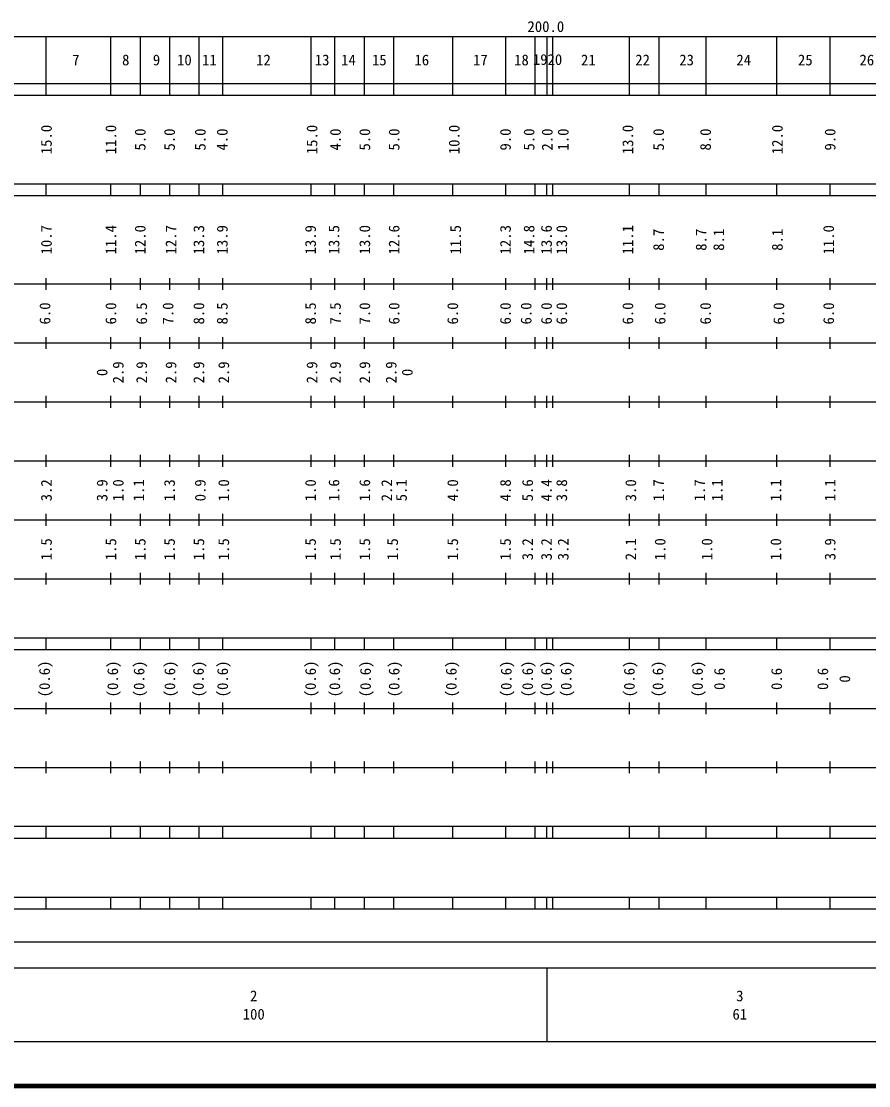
# Model space of a CAD drawing. Units: millimetres on the paper, enlarged 1000 times. Extents: x 40000 to 680000, y 20000 to 380000.
# Drawn here: x 178854 to 322620, y 20000 to 200558 of the extents above; entities that cross this region are included whole.
import ezdxf
from ezdxf.enums import TextEntityAlignment as Align

# ---------------------------------------------------------------- set-up
doc = ezdxf.new("R2010")
doc.units = ezdxf.units.MM
doc.header["$LTSCALE"] = 1000
doc.layers.add('M-TTL', color=2, linetype='Continuous', lineweight=140)
doc.layers.add('M-TTL-BAND', color=7, linetype='Continuous', lineweight=25)
doc.styles.add('ＭＳ ゴシック', font='')
doc.styles.get('ＭＳ ゴシック').set_extended_font_data('MS Gothic')

msp = doc.modelspace()

# ---------------------------------------------------------------- linework, layer by layer
at = {"layer": 'M-TTL'}
msp.add_line((40000, 20000), (680000, 20000), dxfattribs=at)
at = {"layer": 'M-TTL-BAND'}
for p, q in [((68000, 198000), (579000, 198000)), ((183000, 198000), (183000, 188000)), ((194000, 198000), (194000, 188000)), ((199000, 198000), (199000, 188000)), ((204000, 198000), (204000, 188000)), ((209000, 198000), (209000, 188000)), ((213000, 198000), (213000, 188000)), ((228000, 198000), (228000, 188000)), ((232000, 198000), (232000, 188000)), ((237000, 198000), (237000, 188000)), ((242000, 198000), (242000, 188000)), ((252000, 198000), (252000, 188000)), ((261000, 198000), (261000, 188000)), ((266000, 198000), (266000, 188000)), ((268000, 198000), (268000, 188000)), ((269000, 198000), (269000, 188000)), ((282000, 198000), (282000, 188000)), ((287000, 198000), (287000, 188000)), ((295000, 198000), (295000, 188000)), ((307000, 198000), (307000, 188000)), ((316000, 198000), (316000, 188000)), ((40000, 190000), (579000, 190000)), ((40000, 188000), (579000, 188000)), ((40000, 173000), (579000, 173000)), ((183000, 173000), (183000, 171000)), ((194000, 173000), (194000, 171000)), ((199000, 173000), (199000, 171000)), ((204000, 173000), (204000, 171000)), ((209000, 173000), (209000, 171000)), ((213000, 173000), (213000, 171000)), ((228000, 173000), (228000, 171000)), ((232000, 173000), (232000, 171000)), ((237000, 173000), (237000, 171000)), ((242000, 173000), (242000, 171000)), ((252000, 173000), (252000, 171000)), ((261000, 173000), (261000, 171000)), ((266000, 173000), (266000, 171000)), ((268000, 171000), (268000, 173000)), ((269000, 173000), (269000, 171000)), ((282000, 173000), (282000, 171000)), ((287000, 173000), (287000, 171000)), ((295000, 173000), (295000, 171000)), ((307000, 173000), (307000, 171000)), ((316000, 173000), (316000, 171000)), ((40000, 171000), (579000, 171000)), ((40000, 156000), (579000, 156000)), ((183000, 157000), (183000, 155000)), ((194000, 157000), (194000, 155000)), ((199000, 157000), (199000, 155000)), ((204000, 157000), (204000, 155000)), ((209000, 157000), (209000, 155000)), ((213000, 157000), (213000, 155000)), ((228000, 157000), (228000, 155000)), ((232000, 157000), (232000, 155000)), ((237000, 157000), (237000, 155000)), ((242000, 157000), (242000, 155000)), ((252000, 157000), (252000, 155000)), ((261000, 157000), (261000, 155000)), ((266000, 157000), (266000, 155000)), ((268000, 155000), (268000, 157000)), ((269000, 157000), (269000, 155000)), ((282000, 157000), (282000, 155000)), ((287000, 157000), (287000, 155000)), ((295000, 157000), (295000, 155000)), ((307000, 157000), (307000, 155000)), ((316000, 157000), (316000, 155000)), ((183000, 147000), (183000, 145000)), ((194000, 147000), (194000, 145000)), ((199000, 147000), (199000, 145000)), ((204000, 147000), (204000, 145000)), ((209000, 147000), (209000, 145000)), ((213000, 147000), (213000, 145000)), ((228000, 147000), (228000, 145000)), ((232000, 147000), (232000, 145000)), ((237000, 147000), (237000, 145000)), ((242000, 147000), (242000, 145000)), ((252000, 147000), (252000, 145000)), ((261000, 147000), (261000, 145000)), ((266000, 147000), (266000, 145000)), ((268000, 145000), (268000, 147000)), ((269000, 147000), (269000, 145000)), ((282000, 147000), (282000, 145000)), ((287000, 147000), (287000, 145000)), ((295000, 147000), (295000, 145000)), ((307000, 147000), (307000, 145000)), ((316000, 147000), (316000, 145000)), ((46000, 146000), (579000, 146000)), ((52000, 136000), (579000, 136000)), ((183000, 137000), (183000, 135000)), ((194000, 137000), (194000, 135000)), ((199000, 137000), (199000, 135000)), ((204000, 137000), (204000, 135000)), ((209000, 137000), (209000, 135000)), ((213000, 137000), (213000, 135000)), ((228000, 137000), (228000, 135000)), ((232000, 137000), (232000, 135000)), ((237000, 137000), (237000, 135000)), ((242000, 137000), (242000, 135000)), ((252000, 137000), (252000, 135000)), ((261000, 137000), (261000, 135000)), ((266000, 137000), (266000, 135000)), ((268000, 135000), (268000, 137000)), ((269000, 137000), (269000, 135000)), ((282000, 137000), (282000, 135000)), ((287000, 137000), (287000, 135000)), ((295000, 137000), (295000, 135000)), ((307000, 137000), (307000, 135000)), ((316000, 137000), (316000, 135000)), ((183000, 127000), (183000, 125000)), ((194000, 127000), (194000, 125000)), ((199000, 127000), (199000, 125000)), ((204000, 127000), (204000, 125000)), ((209000, 127000), (209000, 125000)), ((213000, 127000), (213000, 125000)), ((228000, 127000), (228000, 125000)), ((232000, 127000), (232000, 125000)), ((237000, 127000), (237000, 125000)), ((242000, 127000), (242000, 125000)), ((252000, 127000), (252000, 125000)), ((261000, 127000), (261000, 125000)), ((266000, 127000), (266000, 125000)), ((268000, 125000), (268000, 127000)), ((269000, 127000), (269000, 125000)), ((282000, 127000), (282000, 125000)), ((287000, 127000), (287000, 125000)), ((295000, 127000), (295000, 125000)), ((307000, 127000), (307000, 125000)), ((316000, 127000), (316000, 125000)), ((46000, 126000), (579000, 126000)), ((52000, 116000), (579000, 116000)), ((183000, 117000), (183000, 115000)), ((194000, 117000), (194000, 115000)), ((199000, 117000), (199000, 115000)), ((204000, 117000), (204000, 115000)), ((209000, 117000), (209000, 115000)), ((213000, 117000), (213000, 115000)), ((228000, 117000), (228000, 115000)), ((232000, 117000), (232000, 115000)), ((237000, 117000), (237000, 115000)), ((242000, 117000), (242000, 115000)), ((252000, 117000), (252000, 115000)), ((261000, 117000), (261000, 115000)), ((266000, 117000), (266000, 115000)), ((268000, 115000), (268000, 117000)), ((269000, 117000), (269000, 115000)), ((282000, 117000), (282000, 115000)), ((287000, 117000), (287000, 115000)), ((295000, 117000), (295000, 115000)), ((307000, 117000), (307000, 115000)), ((316000, 117000), (316000, 115000)), ((183000, 107000), (183000, 105000)), ((194000, 107000), (194000, 105000)), ((199000, 107000), (199000, 105000)), ((204000, 107000), (204000, 105000)), ((209000, 107000), (209000, 105000)), ((213000, 107000), (213000, 105000)), ((228000, 107000), (228000, 105000)), ((232000, 107000), (232000, 105000)), ((237000, 107000), (237000, 105000)), ((242000, 107000), (242000, 105000)), ((252000, 107000), (252000, 105000)), ((261000, 107000), (261000, 105000)), ((266000, 107000), (266000, 105000)), ((268000, 105000), (268000, 107000)), ((269000, 107000), (269000, 105000)), ((282000, 107000), (282000, 105000)), ((287000, 107000), (287000, 105000)), ((295000, 107000), (295000, 105000)), ((307000, 107000), (307000, 105000)), ((316000, 107000), (316000, 105000)), ((46000, 106000), (579000, 106000)), ((40000, 96000), (579000, 96000)), ((183000, 96000), (183000, 94000)), ((194000, 96000), (194000, 94000)), ((199000, 96000), (199000, 94000)), ((204000, 96000), (204000, 94000)), ((209000, 96000), (209000, 94000)), ((213000, 96000), (213000, 94000)), ((228000, 96000), (228000, 94000)), ((232000, 96000), (232000, 94000)), ((237000, 96000), (237000, 94000)), ((242000, 96000), (242000, 94000)), ((252000, 96000), (252000, 94000)), ((261000, 96000), (261000, 94000)), ((266000, 96000), (266000, 94000)), ((268000, 94000), (268000, 96000)), ((269000, 96000), (269000, 94000)), ((282000, 96000), (282000, 94000)), ((287000, 96000), (287000, 94000)), ((295000, 96000), (295000, 94000)), ((307000, 96000), (307000, 94000)), ((316000, 96000), (316000, 94000)), ((40000, 94000), (579000, 94000)), ((183000, 85000), (183000, 83000)), ((194000, 85000), (194000, 83000)), ((199000, 85000), (199000, 83000)), ((204000, 85000), (204000, 83000)), ((209000, 85000), (209000, 83000)), ((213000, 85000), (213000, 83000)), ((228000, 85000), (228000, 83000)), ((232000, 85000), (232000, 83000)), ((237000, 85000), (237000, 83000)), ((242000, 85000), (242000, 83000)), ((252000, 85000), (252000, 83000)), ((261000, 85000), (261000, 83000)), ((266000, 85000), (266000, 83000)), ((268000, 83000), (268000, 85000)), ((269000, 85000), (269000, 83000)), ((282000, 85000), (282000, 83000)), ((287000, 85000), (287000, 83000)), ((295000, 85000), (295000, 83000)), ((307000, 85000), (307000, 83000)), ((316000, 85000), (316000, 83000)), ((49000, 84000), (579000, 84000)), ((183000, 75000), (183000, 73000)), ((194000, 75000), (194000, 73000)), ((199000, 75000), (199000, 73000)), ((204000, 75000), (204000, 73000)), ((209000, 75000), (209000, 73000)), ((213000, 75000), (213000, 73000)), ((228000, 75000), (228000, 73000)), ((232000, 75000), (232000, 73000)), ((237000, 75000), (237000, 73000)), ((242000, 75000), (242000, 73000)), ((252000, 75000), (252000, 73000)), ((261000, 75000), (261000, 73000)), ((266000, 75000), (266000, 73000)), ((268000, 73000), (268000, 75000)), ((269000, 75000), (269000, 73000)), ((282000, 75000), (282000, 73000)), ((287000, 75000), (287000, 73000)), ((295000, 75000), (295000, 73000)), ((307000, 75000), (307000, 73000)), ((316000, 75000), (316000, 73000)), ((40000, 74000), (579000, 74000)), ((40000, 64000), (579000, 64000)), ((183000, 64000), (183000, 62000)), ((194000, 64000), (194000, 62000)), ((199000, 64000), (199000, 62000)), ((204000, 64000), (204000, 62000)), ((209000, 64000), (209000, 62000)), ((213000, 64000), (213000, 62000)), ((228000, 64000), (228000, 62000)), ((232000, 64000), (232000, 62000)), ((237000, 64000), (237000, 62000)), ((242000, 64000), (242000, 62000)), ((252000, 64000), (252000, 62000)), ((261000, 64000), (261000, 62000)), ((266000, 64000), (266000, 62000)), ((268000, 62000), (268000, 64000)), ((269000, 64000), (269000, 62000)), ((282000, 64000), (282000, 62000)), ((287000, 64000), (287000, 62000)), ((295000, 64000), (295000, 62000)), ((307000, 64000), (307000, 62000)), ((316000, 64000), (316000, 62000)), ((40000, 62000), (579000, 62000)), ((40000, 52000), (579000, 52000)), ((183000, 52000), (183000, 50000)), ((194000, 52000), (194000, 50000)), ((199000, 52000), (199000, 50000)), ((204000, 52000), (204000, 50000)), ((209000, 52000), (209000, 50000)), ((213000, 52000), (213000, 50000)), ((228000, 52000), (228000, 50000)), ((232000, 52000), (232000, 50000)), ((237000, 52000), (237000, 50000)), ((242000, 52000), (242000, 50000)), ((252000, 52000), (252000, 50000)), ((261000, 52000), (261000, 50000)), ((266000, 52000), (266000, 50000)), ((268000, 50000), (268000, 52000)), ((269000, 52000), (269000, 50000)), ((282000, 52000), (282000, 50000)), ((287000, 52000), (287000, 50000)), ((295000, 52000), (295000, 50000)), ((307000, 52000), (307000, 50000)), ((316000, 52000), (316000, 50000)), ((40000, 50000), (579000, 50000)), ((70805, 44406), (565903, 44406)), ((40000, 40000), (579000, 40000)), ((268000, 40000), (268000, 27500)), ((68000, 27500), (579000, 27500))]:
    msp.add_line(p, q, dxfattribs=at)

# ---------------------------------------------------------------- texts
at = {"layer": 'M-TTL-BAND', "style": 'ＭＳ ゴシック'}
msp.add_text('200.0', height=1833, dxfattribs=at).set_placement((267844, 198195), align=Align.BOTTOM_CENTER)
for s, p in [('7', (188121, 194000)), ('8', (196575, 194000)), ('9', (201796, 194000)), ('10', (206521, 194000)), ('11', (210748, 194000)), ('12', (219947, 194000)), ('13', (229893, 194000)), ('14', (234369, 194000)), ('15', (239590, 194000)), ('16', (246801, 194000)), ('17', (256747, 194000)), ('18', (263709, 194000)), ('19', (266893, 194072)), ('20', (269378, 194064)), ('21', (275064, 194000)), ('22', (284263, 194000)), ('23', (291723, 194000)), ('24', (301420, 194000)), ('25', (311863, 194000)), ('26', (322306, 194000)), ('2', (218288, 35238)), ('3', (300753, 35238)), ('100', (218288, 32131)), ('61', (300753, 32131))]:
    msp.add_text(s, height=1833, dxfattribs=at).set_placement(p, align=Align.MIDDLE_CENTER)
for s, p in [('15.0', (183107, 180500)), ('11.0', (194047, 180500)), ('15.0', (228167, 180500)), ('10.0', (252285, 180500)), ('13.0', (281750, 180500)), ('12.0', (307111, 180500)), ('5.0', (199020, 180500)), ('5.0', (203993, 180500)), ('5.0', (209214, 180500)), ('4.0', (212944, 180500)), ('4.0', (232145, 180500)), ('5.0', (237118, 180500)), ('5.0', (242091, 180500)), ('9.0', (260988, 180500)), ('5.0', (264989, 180500)), ('2.0', (268072, 180500)), ('1.0', (270779, 180500)), ('5.0', (286971, 180500)), ('8.0', (294928, 180500)), ('9.0', (316063, 180500)), ('10.7', (183107, 163500)), ('11.4', (194047, 163500)), ('12.0', (199020, 163500)), ('12.7', (204241, 163500)), ('13.3', (208966, 163500)), ('13.9', (212944, 163500)), ('13.9', (227918, 163500)), ('13.5', (231897, 163500)), ('13.0', (237118, 163500)), ('12.6', (242091, 163500)), ('11.5', (252534, 163500)), ('12.3', (260988, 163500)), ('14.8', (264989, 163500)), ('13.6', (267943, 163500)), ('13.0', (270531, 163500)), ('11.1', (281750, 163500)), ('8.7', (286971, 163500)), ('8.7', (294182, 163500)), ('8.1', (297166, 163500)), ('8.1', (307111, 163500)), ('11.0', (315814, 163500)), ('6.0', (182858, 151000)), ('6.0', (194047, 151000)), ('6.5', (199269, 151000)), ('7.0', (203744, 151000)), ('8.0', (208966, 151000)), ('8.5', (212944, 151000)), ('8.5', (227918, 151000)), ('7.5', (232145, 151000)), ('7.0', (237118, 151000)), ('6.0', (242091, 151000)), ('6.0', (252037, 151000)), ('6.0', (260988, 151000)), ('6.0', (264492, 151000)), ('6.0', (267943, 151000)), ('6.0', (270531, 151000)), ('6.0', (281750, 151000)), ('6.0', (287220, 151000)), ('6.0', (294928, 151000)), ('6.0', (307360, 151000)), ('6.0', (315814, 151000)), ('2.9', (195290, 141000)), ('2.9', (199269, 141000)), ('2.9', (204241, 141000)), ('2.9', (208966, 141000)), ('2.9', (213193, 141000)), ('2.9', (228167, 141000)), ('2.9', (232145, 141000)), ('2.9', (237118, 141000)), ('2.9', (241594, 141000)), ('0', (192555, 141000)), ('0', (244329, 141000)), ('3.2', (183107, 121000)), ('3.9', (192555, 121000)), ('1.0', (195290, 121000)), ('1.1', (198771, 121000)), ('1.3', (203993, 121000)), ('0.9', (209214, 121000)), ('1.0', (213193, 121000)), ('1.0', (227918, 121000)), ('1.6', (231897, 121000)), ('1.6', (237118, 121000)), ('2.2', (240848, 121000)), ('5.1', (243334, 121000)), ('4.0', (252037, 121000)), ('4.8', (260988, 121000)), ('5.6', (264741, 121000)), ('4.4', (267943, 121000)), ('3.8', (270531, 121000)), ('3.0', (282247, 121000)), ('1.7', (286971, 121000)), ('1.7', (293933, 121000)), ('1.1', (296917, 121000)), ('1.1', (306863, 121000)), ('1.1', (316063, 121000)), ('1.5', (183107, 111000)), ('1.5', (194047, 111000)), ('1.5', (199020, 111000)), ('1.5', (203993, 111000)), ('1.5', (208966, 111000)), ('1.5', (213193, 111000)), ('1.5', (227918, 111000)), ('1.5', (232145, 111000)), ('1.5', (237118, 111000)), ('1.5', (241842, 111000)), ('1.5', (252037, 111000)), ('1.5', (260988, 111000)), ('3.2', (264741, 111000)), ('3.2', (267943, 111000)), ('3.2', (270779, 111000)), ('2.1', (282247, 111000)), ('1.0', (287220, 111000)), ('1.0', (295177, 111000)), ('1.0', (306863, 111000)), ('3.9', (316063, 111000)), ('(0.6)', (182791, 89000)), ('(0.6)', (194353, 89000)), ('(0.6)', (198829, 89000)), ('(0.6)', (204050, 89000)), ('(0.6)', (208899, 89000)), ('(0.6)', (213002, 89000)), ('(0.6)', (227920, 89000)), ('(0.6)', (232023, 89000)), ('(0.6)', (237244, 89000)), ('(0.6)', (242093, 89000)), ('(0.6)', (251790, 89000)), ('(0.6)', (261114, 89000)), ('(0.6)', (264743, 89000)), ('(0.6)', (267943, 89000)), ('(0.6)', (271279, 89000)), ('(0.6)', (282000, 89000)), ('(0.6)', (286849, 89000)), ('(0.6)', (293562, 89000)), ('0.6', (297292, 89000)), ('0.6', (306989, 89000)), ('0.6', (314821, 89000)), ('0', (318551, 89000))]:
    msp.add_text(s, height=1833, rotation=90, dxfattribs=at).set_placement(p, align=Align.MIDDLE_CENTER)

doc.saveas('drawing.dxf')
